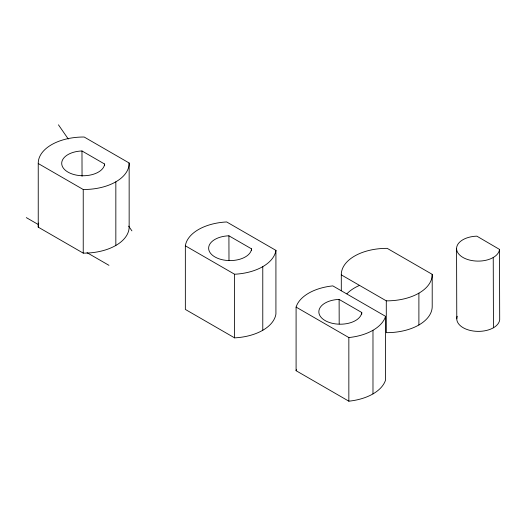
<?xml version="1.0" encoding="UTF-8"?>
<svg xmlns="http://www.w3.org/2000/svg" width="526" height="526" viewBox="0 0 526 526"><rect width="100%" height="100%" fill="white"/><g stroke="black" fill="none" stroke-linecap="round" stroke-linejoin="round"><path stroke-width="0.79" d="M432.208 274.335A45.453 26.241 0 0 1 386.288 300.846L386.288 332.662A45.453 26.241 0 0 0 432.208 306.152L432.208 274.335L387.215 248.364A45.453 26.241 0 0 0 341.302 274.874L341.302 290.779M341.302 274.874L386.288 300.846M129.153 162.994L84.16 137.016A45.453 26.241 0 0 0 38.24 163.527L38.24 227.153L83.233 253.131A45.453 26.241 0 0 0 129.153 226.621L129.153 162.994A45.453 26.241 0 0 1 83.233 189.505L38.24 163.527M275.92 250.383L226.673 221.952A45.453 26.241 0 0 0 185.349 245.813L185.349 309.433L234.589 337.863A45.453 26.241 0 0 0 275.92 314.002L275.92 250.383A45.453 26.241 0 0 1 234.589 274.237L185.349 245.813M385.578 316.343L332.826 285.888A45.453 26.241 0 0 0 296.092 307.092L296.092 370.718L348.843 401.18A45.453 26.241 0 0 0 385.578 379.969L385.578 316.343A45.453 26.241 0 0 1 348.843 337.554L296.092 307.092M104.621 164.04A21.474 12.4 0 0 1 82.779 175.75A21.474 12.4 0 0 1 61.706 163.579A21.474 12.4 0 0 1 81.984 150.969L104.621 164.04L104.628 165.677M251.56 248.87A21.474 12.4 0 0 1 229.717 260.58A21.474 12.4 0 0 1 208.638 248.417A21.474 12.4 0 0 1 228.915 235.806L251.56 248.87L251.56 250.507M361.757 312.497A21.474 12.4 0 0 1 339.914 324.207A21.474 12.4 0 0 1 318.841 312.036A21.474 12.4 0 0 1 339.119 299.425L361.757 312.497L361.763 314.134M26.3 217.606L38.306 224.543M87.053 252.684L108.954 265.328M499.496 249.403L476.858 236.161A21.481 12.486 0.3 0 0 456.581 248.778A21.481 12.486 0.3 0 0 477.654 261.106A21.481 12.486 0.3 0 0 499.496 249.403L499.7 319.67A21.481 12.486 0.3 0 1 475.451 331.255A21.481 12.486 0.3 0 1 457.232 316.251M58.445 124.82L68.268 139.009M128.633 226.134L131.908 230.861M493.243 257.516L493.441 327.777M456.575 248.548L456.778 318.809M339.119 299.425L339.191 323.937M228.915 235.799L228.988 260.317M81.977 150.969L82.049 176.295M418.893 293.16L418.893 324.976M372.98 330.275L372.98 393.902M348.843 337.554L348.843 401.18M262.776 266.649L262.776 330.275M234.589 274.237L234.589 337.863M115.838 181.818L115.838 245.445M83.233 189.505L83.233 253.131M296.092 370.718A45.453 26.241 0 0 1 296.447 369.686M346.93 293.764A45.453 26.241 0 0 1 359.33 285.486M38.24 227.153A45.453 26.241 0 0 1 38.727 223.05"/></g></svg>
